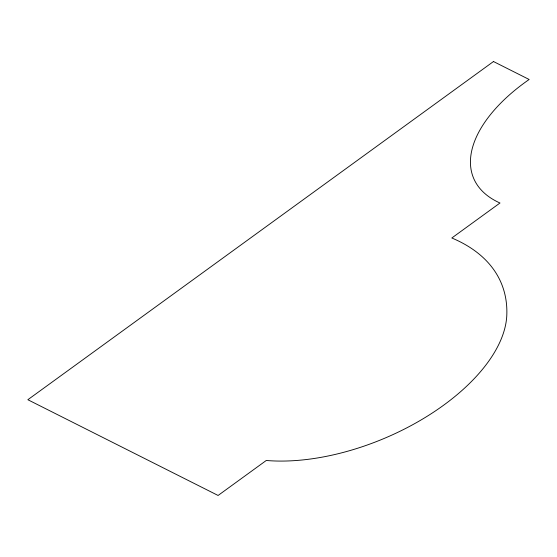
<?xml version="1.0" encoding="UTF-8"?>
<svg xmlns="http://www.w3.org/2000/svg" width="557" height="557" viewBox="0 0 557 557"><rect width="100%" height="100%" fill="white"/><g stroke="black" fill="none" stroke-linecap="round" stroke-linejoin="round"><path stroke-width="0.84" d="M493.481 61.535L27.85 399.724L218.093 495.465L266.267 460.479A165.749 86.85 -22.8 0 0 424.065 418.175A165.749 86.85 -22.8 0 0 506.807 315.011A253.79 132.984 -22.8 0 0 451.824 237.992L499.991 203.006A142.968 74.91 -22.8 0 1 529.15 79.484L493.481 61.535"/></g></svg>
